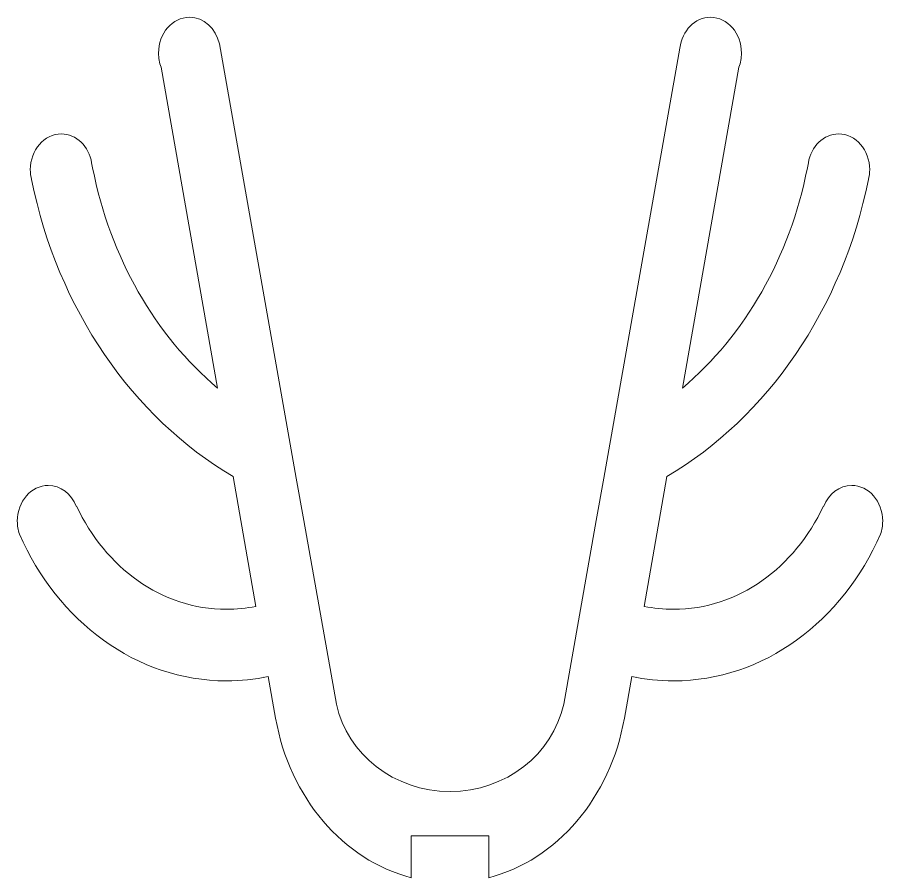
# Model space of a CAD drawing. Header units: centimetres. Extents: x -34 to 236, y -37 to 15.
# Drawn here: x 79.94 to 91.12, y -12.5 to -1.38 of the extents above; entities that cross this region are included whole.
import ezdxf

# ---------------------------------------------------------------- set-up
doc = ezdxf.new("R2010")
doc.units = ezdxf.units.CM
doc.header["$MEASUREMENT"] = 0
doc.layers.add('layer 1', color=7, linetype='Continuous')

msp = doc.modelspace()

# ---------------------------------------------------------------- linework, layer by layer
at = {"layer": 'layer 1', "color": 250, "lineweight": 5}
for points, knots in [([(82.55238, -1.71998), (82.55238, -1.71998), (83.54638, -7.33638), (83.54638, -7.33638), (83.54638, -7.33638), (83.54638, -7.33638), (83.64334, -7.88425), (83.64334, -7.88425), (83.64334, -7.88425), (83.64334, -7.88425), (84.06411, -10.26175), (84.06411, -10.26175), (84.06411, -10.26175), (84.20536, -10.90544), (84.80929, -11.38924), (85.5329, -11.38924), (85.5329, -11.38924), (86.25685, -11.38924), (86.86101, -10.9049), (87.00189, -10.26061), (87.00189, -10.26061), (87.00189, -10.26061), (87.42246, -7.88425), (87.42246, -7.88425), (87.42246, -7.88425), (87.42246, -7.88425), (87.51942, -7.33638), (87.51942, -7.33638), (87.51942, -7.33638), (87.51942, -7.33638), (88.50346, -1.77626), (88.50346, -1.77626), (88.50346, -1.77626), (88.50346, -1.77622), (88.50347, -1.77618), (88.50347, -1.77614), (88.50347, -1.77614), (88.53078, -1.55154), (88.69772, -1.37875), (88.89956, -1.37875), (88.89956, -1.37875), (89.12047, -1.37875), (89.29956, -1.58575), (89.29956, -1.84109), (89.29956, -1.84109), (89.29956, -1.9055), (89.28815, -1.96687), (89.26756, -2.02258), (89.26756, -2.02258), (89.26756, -2.02258), (88.53753, -6.17269), (88.53753, -6.17269), (88.53753, -6.17269), (89.34052, -5.49064), (89.92599, -4.48633), (90.15127, -3.32479), (90.15127, -3.32479), (90.15127, -3.32479), (90.1637, -3.25999), (90.1637, -3.25999), (90.1637, -3.25999), (90.19951, -3.04712), (90.36169, -2.88642), (90.55633, -2.88642), (90.55633, -2.88642), (90.77724, -2.88642), (90.95633, -3.09343), (90.95633, -3.34876), (90.95633, -3.34876), (90.95633, -3.39333), (90.95087, -3.43644), (90.94069, -3.47721), (90.94069, -3.47721), (90.60288, -5.15496), (89.63279, -6.55219), (88.33656, -7.31516), (88.33656, -7.31516), (88.33656, -7.31516), (88.04096, -8.99558), (88.04096, -8.99558), (88.04096, -8.99558), (88.1648, -9.02058), (88.29221, -9.03364), (88.42225, -9.03364), (88.42225, -9.03364), (89.25914, -9.03364), (89.98692, -8.49352), (90.35882, -7.6984), (90.35882, -7.6984), (90.35882, -7.6984), (90.36224, -7.6984), (90.36224, -7.6984), (90.36224, -7.6984), (90.42604, -7.54103), (90.56434, -7.43203), (90.72464, -7.43203), (90.72464, -7.43203), (90.94555, -7.43203), (91.12464, -7.63902), (91.12464, -7.89437), (91.12464, -7.89437), (91.12464, -7.9527), (91.11529, -8.00852), (91.09824, -8.05991), (91.09824, -8.05991), (90.6028, -9.18646), (89.59051, -9.95832), (88.42225, -9.95832), (88.42225, -9.95832), (88.23763, -9.95832), (88.05689, -9.93904), (87.88149, -9.90214), (87.88149, -9.90214), (87.88149, -9.90214), (87.78675, -10.4407), (87.78675, -10.4407), (87.78675, -10.4407), (87.60631, -11.4665), (86.91482, -12.27768), (86.03289, -12.50364), (86.03289, -12.50364), (86.03289, -12.50364), (86.03289, -11.96251), (86.03289, -11.96251), (86.03289, -11.96251), (86.03289, -11.96251), (85.03238, -11.96251), (85.03238, -11.96251), (85.03238, -11.96251), (85.03238, -11.96251), (85.03277, -12.50361), (85.03277, -12.50361), (85.03277, -12.50361), (84.15091, -12.27759), (83.45948, -11.46644), (83.27905, -10.4407), (83.27905, -10.4407), (83.27905, -10.4407), (83.18431, -9.90214), (83.18431, -9.90214), (83.18431, -9.90214), (83.00891, -9.93904), (82.82817, -9.95832), (82.64355, -9.95832), (82.64355, -9.95832), (81.47529, -9.95832), (80.463, -9.18646), (79.96756, -8.05991), (79.96756, -8.05991), (79.95051, -8.00852), (79.94116, -7.9527), (79.94116, -7.89437), (79.94116, -7.89437), (79.94116, -7.63902), (80.12025, -7.43203), (80.34116, -7.43203), (80.34116, -7.43203), (80.50146, -7.43203), (80.63976, -7.54103), (80.70356, -7.6984), (80.70356, -7.6984), (80.70356, -7.6984), (80.70698, -7.6984), (80.70698, -7.6984), (80.70698, -7.6984), (81.07888, -8.49352), (81.80666, -9.03364), (82.64355, -9.03364), (82.64355, -9.03364), (82.77359, -9.03364), (82.901, -9.02058), (83.02484, -8.99558), (83.02484, -8.99558), (83.02484, -8.99558), (82.72924, -7.31516), (82.72924, -7.31516), (82.72924, -7.31516), (81.43301, -6.55219), (80.46292, -5.15496), (80.12511, -3.47721), (80.12511, -3.47721), (80.11493, -3.43644), (80.10947, -3.39333), (80.10947, -3.34876), (80.10947, -3.34876), (80.10947, -3.09343), (80.28856, -2.88642), (80.50947, -2.88642), (80.50947, -2.88642), (80.70411, -2.88642), (80.86629, -3.04712), (80.9021, -3.25999), (80.9021, -3.25999), (80.9021, -3.25999), (80.91453, -3.32479), (80.91453, -3.32479), (80.91453, -3.32479), (81.13981, -4.48633), (81.72528, -5.49064), (82.52827, -6.17269), (82.52827, -6.17269), (82.52827, -6.17269), (81.79824, -2.02258), (81.79824, -2.02258), (81.79824, -2.02258), (81.77765, -1.96687), (81.76624, -1.9055), (81.76624, -1.84109), (81.76624, -1.84109), (81.76624, -1.58575), (81.94533, -1.37875), (82.16624, -1.37875), (82.16624, -1.37875), (82.3509, -1.37875), (82.50634, -1.52337), (82.55238, -1.71998)], [0, 0, 0, 0, 0.01851852, 0.01851852, 0.01851852, 0.01851852, 0.03703704, 0.03703704, 0.03703704, 0.03703704, 0.05555556, 0.05555556, 0.05555556, 0.05555556, 0.07407407, 0.07407407, 0.07407407, 0.07407407, 0.09259259, 0.09259259, 0.09259259, 0.09259259, 0.11111111, 0.11111111, 0.11111111, 0.11111111, 0.12962963, 0.12962963, 0.12962963, 0.12962963, 0.14814815, 0.14814815, 0.14814815, 0.14814815, 0.16666667, 0.16666667, 0.16666667, 0.16666667, 0.18518519, 0.18518519, 0.18518519, 0.18518519, 0.2037037, 0.2037037, 0.2037037, 0.2037037, 0.22222222, 0.22222222, 0.22222222, 0.22222222, 0.24074074, 0.24074074, 0.24074074, 0.24074074, 0.25925926, 0.25925926, 0.25925926, 0.25925926, 0.27777778, 0.27777778, 0.27777778, 0.27777778, 0.2962963, 0.2962963, 0.2962963, 0.2962963, 0.31481481, 0.31481481, 0.31481481, 0.31481481, 0.33333333, 0.33333333, 0.33333333, 0.33333333, 0.35185185, 0.35185185, 0.35185185, 0.35185185, 0.37037037, 0.37037037, 0.37037037, 0.37037037, 0.38888889, 0.38888889, 0.38888889, 0.38888889, 0.40740741, 0.40740741, 0.40740741, 0.40740741, 0.42592593, 0.42592593, 0.42592593, 0.42592593, 0.44444444, 0.44444444, 0.44444444, 0.44444444, 0.46296296, 0.46296296, 0.46296296, 0.46296296, 0.48148148, 0.48148148, 0.48148148, 0.48148148, 0.5, 0.5, 0.5, 0.5, 0.51851852, 0.51851852, 0.51851852, 0.51851852, 0.53703704, 0.53703704, 0.53703704, 0.53703704, 0.55555556, 0.55555556, 0.55555556, 0.55555556, 0.57407407, 0.57407407, 0.57407407, 0.57407407, 0.59259259, 0.59259259, 0.59259259, 0.59259259, 0.61111111, 0.61111111, 0.61111111, 0.61111111, 0.62962963, 0.62962963, 0.62962963, 0.62962963, 0.64814815, 0.64814815, 0.64814815, 0.64814815, 0.66666667, 0.66666667, 0.66666667, 0.66666667, 0.68518519, 0.68518519, 0.68518519, 0.68518519, 0.7037037, 0.7037037, 0.7037037, 0.7037037, 0.72222222, 0.72222222, 0.72222222, 0.72222222, 0.74074074, 0.74074074, 0.74074074, 0.74074074, 0.75925926, 0.75925926, 0.75925926, 0.75925926, 0.77777778, 0.77777778, 0.77777778, 0.77777778, 0.7962963, 0.7962963, 0.7962963, 0.7962963, 0.81481481, 0.81481481, 0.81481481, 0.81481481, 0.83333333, 0.83333333, 0.83333333, 0.83333333, 0.85185185, 0.85185185, 0.85185185, 0.85185185, 0.87037037, 0.87037037, 0.87037037, 0.87037037, 0.88888889, 0.88888889, 0.88888889, 0.88888889, 0.90740741, 0.90740741, 0.90740741, 0.90740741, 0.92592593, 0.92592593, 0.92592593, 0.92592593, 0.94444444, 0.94444444, 0.94444444, 0.94444444, 0.96296296, 0.96296296, 0.96296296, 0.96296296, 0.98148148, 0.98148148, 0.98148148, 0.98148148, 1, 1, 1, 1]), ([(83.12414, -9.90819), (83.12414, -9.90819), (83.12336, -9.90505), (83.12336, -9.90505), (83.12336, -9.90505), (83.12361, -9.90609), (83.12388, -9.90716), (83.12414, -9.90819)], [0, 0, 0, 0, 0.5, 0.5, 0.5, 0.5, 1, 1, 1, 1]), ([(87.94166, -9.90819), (87.94166, -9.90819), (87.94244, -9.90505), (87.94244, -9.90505), (87.94244, -9.90505), (87.94219, -9.90609), (87.94192, -9.90716), (87.94166, -9.90819)], [0, 0, 0, 0, 0.5, 0.5, 0.5, 0.5, 1, 1, 1, 1])]:
    msp.add_open_spline(points, degree=3, knots=knots, dxfattribs=at)

doc.saveas('drawing.dxf')
